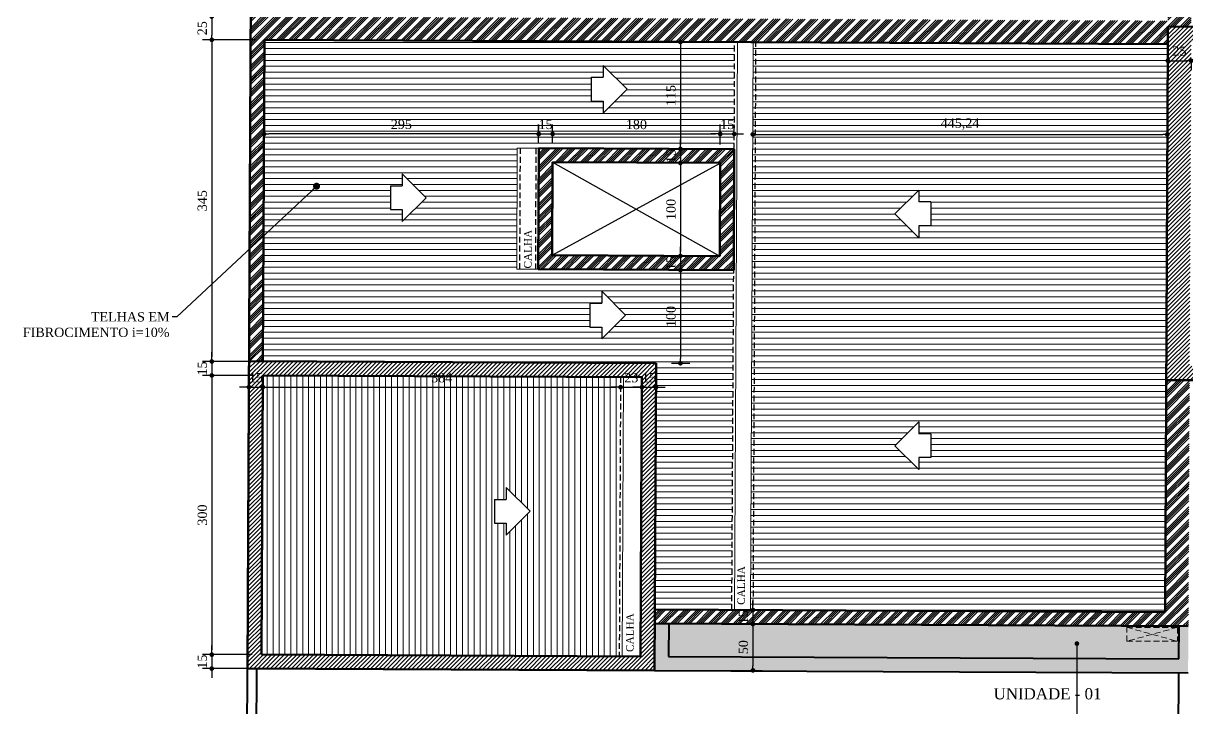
# Model space of a CAD drawing. Header units: millimetres. Extents: x 103208 to 171806, y -164 to 10038.
# Drawn here: x 120509 to 121758, y 5915 to 6650 of the extents above; entities that cross this region are included whole.
import ezdxf
from ezdxf import colors
from ezdxf.entities.mleader import LeaderData, LeaderLine
from ezdxf.math import Vec2, Vec3

# ---------------------------------------------------------------- set-up
doc = ezdxf.new("R2010")
doc.units = ezdxf.units.MM
doc.linetypes.add('HIDDEN', pattern=[9.525, 6.35, -3.175])
for name, color, linetype, lineweight in [('COTAS', 7, 'Continuous', 0), ('Hachura', 1, 'Continuous', 9), ('Parede Baixa', 5, 'Continuous', 50), ('Parede Corte', 4, 'Continuous', 40), ('Pilares Sub-solo', 7, 'Continuous', 70), ('Pisos Externos', 15, 'Continuous', 9), ('Portas - Janelas', 2, 'Continuous', 20), ('Projeção Janela', 15, 'HIDDEN', 9)]:
    doc.layers.add(name, color=color, linetype=linetype, lineweight=lineweight)
for name, color, linetype in [('Piso', 55, 'Continuous'), ('Piso Lay-out', 19, 'Continuous'), ('PN030', 3, 'Continuous'), ('Portas-Cotas', 2, 'Continuous'), ('Projeção Janela - Viga', 1, 'HIDDEN')]:
    doc.layers.add(name, color=color, linetype=linetype)
doc.styles.add('Valéria', font='romantic.ttf', dxfattribs={"height": 10})
doc.dimstyles.new('Cota - 50', dxfattribs={"dimtxt": 10, "dimasz": 5, "dimexe": 10, "dimexo": 20, "dimgap": 5, "dimtad": 1, "dimtxsty": 'Valéria', "dimblk": 'DOT', "dimcen": 0, "dimclrd": 12, "dimclre": 12, "dimclrt": 2, "dimazin": 2, "dimtfac": 1, "dimtix": 1, "dimtmove": 0, "dimatfit": 3, "dimldrblk": 'DOT', "dimfxl": 1, "dimarcsym": 0})

# ---------------------------------------------------------------- blocks, each defined once
blk = doc.blocks.new('_Dot')
at = {"color": 0, "linetype": 'ByBlock', "lineweight": -2}
blk.add_line((-0.5, 0), (-1, 0), dxfattribs=at)
at = {"color": 0, "linetype": 'ByBlock', "const_width": 0.5}
blk.add_lwpolyline([(-0.25, 0, 1), (0.25, 0, 1)], format="xyb", close=True, dxfattribs=at)
blk = doc.blocks.new('*D801')
at = {"color": 12, "lineweight": -2, "transparency": 16777216}
for p, q in [((120767.2, 6537.5), (120767.2, 6541.3)), ((121062.2, 6536.1), (121062.2, 6541.3)), ((121057.2, 6531.3), (120772.2, 6531.3))]:
    blk.add_line(p, q, dxfattribs=at)
at = {"layer": 'Defpoints', "color": 0, "transparency": 16777216}
for p in [(120767.2, 6531.3), (120767.2, 6517.5, 9825), (121062.2, 6516.1, 9825)]:
    blk.add_point(p, dxfattribs=at)
at = {"color": 12, "lineweight": -2, "transparency": 16777216, "xscale": 5, "yscale": 5, "zscale": 5, "rotation": 180}
blk.add_blockref('_Dot', (120767.2, 6531.3), dxfattribs=at)
at = {"color": 12, "lineweight": -2, "transparency": 16777216, "xscale": 5, "yscale": 5, "zscale": 5}
blk.add_blockref('_Dot', (121062.2, 6531.3), dxfattribs=at)
at = {"color": 2, "transparency": 16777216, "insert": (120914.7, 6541.6), "char_height": 10, "attachment_point": 5, "style": 'Valéria'}
blk.add_mtext('295', dxfattribs=at)
blk = doc.blocks.new('*D802')
at = {"color": 12, "lineweight": -2, "transparency": 16777216}
for p, q in [((121062.1, 6521.5), (121062.1, 6541.3)), ((121077.1, 6521.4), (121077.1, 6541.3)), ((121057.1, 6531.3), (121052.1, 6531.3)), ((121062.1, 6531.3), (121077.1, 6531.3)), ((121082.1, 6531.3), (121087.1, 6531.3))]:
    blk.add_line(p, q, dxfattribs=at)
at = {"layer": 'Defpoints', "color": 0, "transparency": 16777216}
for p in [(121077.1, 6531.3), (121062.1, 6501.5, 9825), (121077.1, 6501.4, 9825)]:
    blk.add_point(p, dxfattribs=at)
at = {"color": 12, "lineweight": -2, "transparency": 16777216, "xscale": 5, "yscale": 5, "zscale": 5}
blk.add_blockref('_Dot', (121062.1, 6531.3), dxfattribs=at)
at = {"color": 12, "lineweight": -2, "transparency": 16777216, "xscale": 5, "yscale": 5, "zscale": 5, "rotation": 180}
blk.add_blockref('_Dot', (121077.1, 6531.3), dxfattribs=at)
at = {"color": 2, "transparency": 16777216, "insert": (121069.6, 6541.5), "char_height": 10, "attachment_point": 5, "style": 'Valéria'}
blk.add_mtext('15', dxfattribs=at)
blk = doc.blocks.new('*D803')
at = {"color": 12, "lineweight": -2, "transparency": 16777216}
for p, q in [((121077.1, 6521.4), (121077.1, 6541.3)), ((121257.1, 6520), (121257.1, 6541.3)), ((121082.1, 6531.3), (121252.1, 6531.3))]:
    blk.add_line(p, q, dxfattribs=at)
at = {"layer": 'Defpoints', "color": 0, "transparency": 16777216}
for p in [(121257.1, 6531.3), (121077.1, 6501.4, 9825), (121257.1, 6500, 9825)]:
    blk.add_point(p, dxfattribs=at)
at = {"color": 12, "lineweight": -2, "transparency": 16777216, "xscale": 5, "yscale": 5, "zscale": 5, "rotation": 180}
blk.add_blockref('_Dot', (121077.1, 6531.3), dxfattribs=at)
at = {"color": 12, "lineweight": -2, "transparency": 16777216, "xscale": 5, "yscale": 5, "zscale": 5}
blk.add_blockref('_Dot', (121257.1, 6531.3), dxfattribs=at)
at = {"color": 2, "transparency": 16777216, "insert": (121167.1, 6541.4), "char_height": 10, "attachment_point": 5, "style": 'Valéria'}
blk.add_mtext('180', dxfattribs=at)
blk = doc.blocks.new('*D804')
at = {"color": 12, "lineweight": -2, "transparency": 16777216}
for p, q in [((121257.1, 6520), (121257.1, 6541.3)), ((121272.2, 6535.1), (121272.2, 6541.3)), ((121252.1, 6531.3), (121247.1, 6531.3)), ((121257.1, 6531.3), (121272.2, 6531.3)), ((121277.2, 6531.3), (121282.2, 6531.3))]:
    blk.add_line(p, q, dxfattribs=at)
at = {"layer": 'Defpoints', "color": 0, "transparency": 16777216}
for p in [(121272.2, 6531.3), (121272.2, 6515.1, 9825), (121257.1, 6500, 9825)]:
    blk.add_point(p, dxfattribs=at)
at = {"color": 12, "lineweight": -2, "transparency": 16777216, "xscale": 5, "yscale": 5, "zscale": 5}
blk.add_blockref('_Dot', (121257.1, 6531.3), dxfattribs=at)
at = {"color": 12, "lineweight": -2, "transparency": 16777216, "xscale": 5, "yscale": 5, "zscale": 5, "rotation": 180}
blk.add_blockref('_Dot', (121272.2, 6531.3), dxfattribs=at)
at = {"color": 2, "transparency": 16777216, "insert": (121264.6, 6541.5), "char_height": 10, "attachment_point": 5, "style": 'Valéria'}
blk.add_mtext('15', dxfattribs=at)
blk = doc.blocks.new('*D805')
at = {"color": 12, "lineweight": -2, "transparency": 16777216}
for p, q in [((121214.3, 6520.2), (121214.3, 6525.2)), ((121235.8, 6515.2), (121204.3, 6515.2)), ((121214.3, 6515.2), (121214.3, 6500.2)), ((121235.7, 6500.2), (121204.3, 6500.2)), ((121214.3, 6495.2), (121214.3, 6490.2))]:
    blk.add_line(p, q, dxfattribs=at)
at = {"layer": 'Defpoints', "color": 0, "transparency": 16777216}
for p in [(121255.8, 6515.2, 9825), (121214.3, 6500.2), (121255.7, 6500.2, 9825)]:
    blk.add_point(p, dxfattribs=at)
at = {"color": 12, "lineweight": -2, "transparency": 16777216, "xscale": 5, "yscale": 5, "zscale": 5}
for p, rotation in [((121214.3, 6515.2), 270), ((121214.3, 6500.2), 90)]:
    blk.add_blockref('_Dot', p, dxfattribs=dict(at, rotation=rotation))
at = {"color": 2, "transparency": 16777216, "insert": (121204.1, 6507.7), "char_height": 10, "attachment_point": 5, "rotation": 90, "style": 'Valéria'}
blk.add_mtext('15', dxfattribs=at)
blk = doc.blocks.new('*D806')
at = {"color": 12, "lineweight": -2, "transparency": 16777216}
for p, q in [((121235.7, 6500.2), (121204.3, 6500.2)), ((121214.3, 6495.2), (121214.3, 6405.2)), ((121236.6, 6400.2), (121204.3, 6400.2))]:
    blk.add_line(p, q, dxfattribs=at)
at = {"layer": 'Defpoints', "color": 0, "transparency": 16777216}
for p in [(121255.7, 6500.2, 9825), (121214.3, 6400.2), (121256.6, 6400.2, 9825)]:
    blk.add_point(p, dxfattribs=at)
at = {"color": 12, "lineweight": -2, "transparency": 16777216, "xscale": 5, "yscale": 5, "zscale": 5}
for p, rotation in [((121214.3, 6500.2), 90), ((121214.3, 6400.2), 270)]:
    blk.add_blockref('_Dot', p, dxfattribs=dict(at, rotation=rotation))
at = {"color": 2, "transparency": 16777216, "insert": (121204.2, 6450.2), "char_height": 10, "attachment_point": 5, "rotation": 90, "style": 'Valéria'}
blk.add_mtext('100', dxfattribs=at)
blk = doc.blocks.new('*D807')
at = {"color": 12, "lineweight": -2, "transparency": 16777216}
for p, q in [((121214.3, 6405.2), (121214.3, 6410.2)), ((121236.6, 6400.2), (121204.3, 6400.2)), ((121214.3, 6400.2), (121214.3, 6385.1)), ((121251.5, 6385.1), (121204.3, 6385.1)), ((121214.3, 6380.1), (121214.3, 6375.1))]:
    blk.add_line(p, q, dxfattribs=at)
at = {"layer": 'Defpoints', "color": 0, "transparency": 16777216}
for p in [(121256.6, 6400.2, 9825), (121214.3, 6385.1), (121271.5, 6385.1, 9825)]:
    blk.add_point(p, dxfattribs=at)
at = {"color": 12, "lineweight": -2, "transparency": 16777216, "xscale": 5, "yscale": 5, "zscale": 5}
for p, rotation in [((121214.3, 6400.2), 270), ((121214.3, 6385.1), 90)]:
    blk.add_blockref('_Dot', p, dxfattribs=dict(at, rotation=rotation))
at = {"color": 2, "transparency": 16777216, "insert": (121204.1, 6392.6), "char_height": 10, "attachment_point": 5, "rotation": 90, "style": 'Valéria'}
blk.add_mtext('15', dxfattribs=at)
blk = doc.blocks.new('*D808')
at = {"color": 12, "lineweight": -2, "transparency": 16777216}
for p, q in [((121252.5, 6630.1), (121204.3, 6630.1)), ((121214.3, 6625.1), (121214.3, 6520.1)), ((121251.9, 6515.1), (121204.3, 6515.1))]:
    blk.add_line(p, q, dxfattribs=at)
at = {"layer": 'Defpoints', "color": 0, "transparency": 16777216}
for p in [(121272.5, 6630.1, 9825), (121214.3, 6515.1), (121271.9, 6515.1, 9825)]:
    blk.add_point(p, dxfattribs=at)
at = {"color": 12, "lineweight": -2, "transparency": 16777216, "xscale": 5, "yscale": 5, "zscale": 5}
for p, rotation in [((121214.3, 6630.1), 90), ((121214.3, 6515.1), 270)]:
    blk.add_blockref('_Dot', p, dxfattribs=dict(at, rotation=rotation))
at = {"color": 2, "transparency": 16777216, "insert": (121204.1, 6572.6), "char_height": 10, "attachment_point": 5, "rotation": 90, "style": 'Valéria'}
blk.add_mtext('115', dxfattribs=at)
blk = doc.blocks.new('*D809')
at = {"color": 12, "lineweight": -2, "transparency": 16777216}
for p, q in [((121205.1, 6385.5), (121224.3, 6385.5)), ((121214.3, 6380.5), (121214.3, 6290)), ((121204.6, 6285), (121224.3, 6285))]:
    blk.add_line(p, q, dxfattribs=at)
at = {"layer": 'Defpoints', "color": 0, "transparency": 16777216}
for p in [(121185.1, 6385.5, 9825), (121184.6, 6285, 9825), (121214.3, 6285)]:
    blk.add_point(p, dxfattribs=at)
at = {"color": 12, "lineweight": -2, "transparency": 16777216, "xscale": 5, "yscale": 5, "zscale": 5}
for p, rotation in [((121214.3, 6385.5), 90), ((121214.3, 6285), 270)]:
    blk.add_blockref('_Dot', p, dxfattribs=dict(at, rotation=rotation))
at = {"color": 2, "transparency": 16777216, "insert": (121204.2, 6335.2), "char_height": 10, "attachment_point": 5, "rotation": 90, "style": 'Valéria'}
blk.add_mtext('100', dxfattribs=at)
blk = doc.blocks.new('*D810')
at = {"color": 12, "lineweight": -2, "transparency": 16777216}
for p, q in [((121292, 6550.5), (121292, 6540.8)), ((121737.2, 6548.4), (121737.2, 6540.8)), ((121297, 6530.8), (121732.2, 6530.8))]:
    blk.add_line(p, q, dxfattribs=at)
at = {"layer": 'Defpoints', "color": 0, "transparency": 16777216}
for p in [(121292, 6530.5, 9825), (121737.2, 6530.8), (121737.2, 6528.4, 9825)]:
    blk.add_point(p, dxfattribs=at)
at = {"color": 12, "lineweight": -2, "transparency": 16777216, "xscale": 5, "yscale": 5, "zscale": 5, "rotation": 180}
blk.add_blockref('_Dot', (121292, 6530.8), dxfattribs=at)
at = {"color": 12, "lineweight": -2, "transparency": 16777216, "xscale": 5, "yscale": 5, "zscale": 5}
blk.add_blockref('_Dot', (121737.2, 6530.8), dxfattribs=at)
at = {"color": 2, "transparency": 16777216, "insert": (121514.6, 6541.9), "char_height": 10, "attachment_point": 5, "style": 'Valéria'}
blk.add_mtext('445,24', dxfattribs=at)
blk = doc.blocks.new('*D811')
at = {"color": 12, "lineweight": -2, "transparency": 16777216}
for p, q in [((120746, 6259.3), (120741, 6259.3)), ((120751, 6259.3), (120766, 6259.3)), ((120771, 6259.3), (120776, 6259.3)), ((120751, 6245.3), (120751, 6249.3)), ((120766, 6245.3), (120766, 6249.3))]:
    blk.add_line(p, q, dxfattribs=at)
at = {"layer": 'Defpoints', "color": 0, "transparency": 16777216}
for p in [(120751, 6265.3, 9825), (120766, 6265.3, 9825), (120766, 6259.3)]:
    blk.add_point(p, dxfattribs=at)
at = {"color": 12, "lineweight": -2, "transparency": 16777216, "xscale": 5, "yscale": 5, "zscale": 5}
blk.add_blockref('_Dot', (120751, 6259.3), dxfattribs=at)
at = {"color": 12, "lineweight": -2, "transparency": 16777216, "xscale": 5, "yscale": 5, "zscale": 5, "rotation": 180}
blk.add_blockref('_Dot', (120766, 6259.3), dxfattribs=at)
at = {"color": 2, "transparency": 16777216, "insert": (120758.5, 6269.5), "char_height": 10, "attachment_point": 5, "style": 'Valéria'}
blk.add_mtext('15', dxfattribs=at)
blk = doc.blocks.new('*D812')
at = {"color": 12, "lineweight": -2, "transparency": 16777216}
for p, q in [((120771, 6259.3), (121145.1, 6259.3)), ((120766, 6245.3), (120766, 6249.3)), ((121150.1, 6250.1), (121150.1, 6249.3))]:
    blk.add_line(p, q, dxfattribs=at)
at = {"layer": 'Defpoints', "color": 0, "transparency": 16777216}
for p in [(120766, 6265.3, 9825), (121150.1, 6270.1, 9825), (121150.1, 6259.3)]:
    blk.add_point(p, dxfattribs=at)
at = {"color": 12, "lineweight": -2, "transparency": 16777216, "xscale": 5, "yscale": 5, "zscale": 5, "rotation": 180}
blk.add_blockref('_Dot', (120766, 6259.3), dxfattribs=at)
at = {"color": 12, "lineweight": -2, "transparency": 16777216, "xscale": 5, "yscale": 5, "zscale": 5}
blk.add_blockref('_Dot', (121150.1, 6259.3), dxfattribs=at)
at = {"color": 2, "transparency": 16777216, "insert": (120958, 6269.4), "char_height": 10, "attachment_point": 5, "style": 'Valéria'}
blk.add_mtext('384', dxfattribs=at)
blk = doc.blocks.new('*D813')
at = {"color": 12, "lineweight": -2, "transparency": 16777216}
for p, q in [((121145.1, 6259.3), (121140.1, 6259.3)), ((121150.1, 6259.3), (121173.1, 6259.3)), ((121178.1, 6259.3), (121183.1, 6259.3)), ((121150.1, 6250.1), (121150.1, 6249.3)), ((121173.1, 6250), (121173.1, 6249.3))]:
    blk.add_line(p, q, dxfattribs=at)
at = {"layer": 'Defpoints', "color": 0, "transparency": 16777216}
for p in [(121150.1, 6270.1, 9825), (121173.1, 6270, 9825), (121173.1, 6259.3)]:
    blk.add_point(p, dxfattribs=at)
at = {"color": 12, "lineweight": -2, "transparency": 16777216, "xscale": 5, "yscale": 5, "zscale": 5}
blk.add_blockref('_Dot', (121150.1, 6259.3), dxfattribs=at)
at = {"color": 12, "lineweight": -2, "transparency": 16777216, "xscale": 5, "yscale": 5, "zscale": 5, "rotation": 180}
blk.add_blockref('_Dot', (121173.1, 6259.3), dxfattribs=at)
at = {"color": 2, "transparency": 16777216, "insert": (121161.6, 6269.4), "char_height": 10, "attachment_point": 5, "style": 'Valéria'}
blk.add_mtext('23', dxfattribs=at)
blk = doc.blocks.new('*D814')
at = {"color": 12, "lineweight": -2, "transparency": 16777216}
for p, q in [((121168.1, 6259.3), (121163.1, 6259.3)), ((121173.1, 6259.3), (121188.1, 6259.3)), ((121188.1, 6265), (121188.1, 6249.3)), ((121193.1, 6259.3), (121198.1, 6259.3)), ((121173.1, 6250), (121173.1, 6249.3))]:
    blk.add_line(p, q, dxfattribs=at)
at = {"layer": 'Defpoints', "color": 0, "transparency": 16777216}
for p in [(121188.1, 6285, 9825), (121173.1, 6270, 9825), (121188.1, 6259.3)]:
    blk.add_point(p, dxfattribs=at)
at = {"color": 12, "lineweight": -2, "transparency": 16777216, "xscale": 5, "yscale": 5, "zscale": 5}
blk.add_blockref('_Dot', (121173.1, 6259.3), dxfattribs=at)
at = {"color": 12, "lineweight": -2, "transparency": 16777216, "xscale": 5, "yscale": 5, "zscale": 5, "rotation": 180}
blk.add_blockref('_Dot', (121188.1, 6259.3), dxfattribs=at)
at = {"color": 2, "transparency": 16777216, "insert": (121180.6, 6269.5), "char_height": 10, "attachment_point": 5, "style": 'Valéria'}
blk.add_mtext('15', dxfattribs=at)
blk = doc.blocks.new('*D816')
at = {"color": 12, "lineweight": -2, "transparency": 16777216}
for p, q in [((120757.8, 6657.4), (120701.1, 6657.4)), ((120711.1, 6652.4), (120711.1, 6637.4)), ((120757.7, 6632.4), (120701.1, 6632.4))]:
    blk.add_line(p, q, dxfattribs=at)
at = {"layer": 'Defpoints', "color": 0, "transparency": 16777216}
for p in [(120777.8, 6657.4, 9825), (120711.1, 6632.4), (120777.7, 6632.4, 9825)]:
    blk.add_point(p, dxfattribs=at)
at = {"color": 12, "lineweight": -2, "transparency": 16777216, "xscale": 5, "yscale": 5, "zscale": 5}
for p, rotation in [((120711.1, 6657.4), 90), ((120711.1, 6632.4), 270)]:
    blk.add_blockref('_Dot', p, dxfattribs=dict(at, rotation=rotation))
at = {"color": 2, "transparency": 16777216, "insert": (120700.9, 6644.9), "char_height": 10, "attachment_point": 5, "rotation": 90, "style": 'Valéria'}
blk.add_mtext('25', dxfattribs=at)
blk = doc.blocks.new('*D817')
at = {"color": 12, "lineweight": -2, "transparency": 16777216}
for p, q in [((120757.7, 6632.4), (120701.1, 6632.4)), ((120711.1, 6627.4), (120711.1, 6291.9)), ((120756, 6286.9), (120701.1, 6286.9))]:
    blk.add_line(p, q, dxfattribs=at)
at = {"layer": 'Defpoints', "color": 0, "transparency": 16777216}
for p in [(120777.7, 6632.4, 9825), (120711.1, 6286.9), (120776, 6286.9, 9825)]:
    blk.add_point(p, dxfattribs=at)
at = {"color": 12, "lineweight": -2, "transparency": 16777216, "xscale": 5, "yscale": 5, "zscale": 5}
for p, rotation in [((120711.1, 6632.4), 90), ((120711.1, 6286.9), 270)]:
    blk.add_blockref('_Dot', p, dxfattribs=dict(at, rotation=rotation))
at = {"color": 2, "transparency": 16777216, "insert": (120700.9, 6459.6), "char_height": 10, "attachment_point": 5, "rotation": 90, "style": 'Valéria'}
blk.add_mtext('345', dxfattribs=at)
blk = doc.blocks.new('*D818')
at = {"color": 12, "lineweight": -2, "transparency": 16777216}
for p, q in [((120711.1, 6291.9), (120711.1, 6296.9)), ((120756, 6286.9), (120701.1, 6286.9)), ((120711.1, 6286.9), (120711.1, 6271.9)), ((120755.9, 6271.9), (120701.1, 6271.9)), ((120711.1, 6266.9), (120711.1, 6261.9))]:
    blk.add_line(p, q, dxfattribs=at)
at = {"layer": 'Defpoints', "color": 0, "transparency": 16777216}
for p in [(120776, 6286.9, 9825), (120711.1, 6271.9), (120775.9, 6271.9, 9825)]:
    blk.add_point(p, dxfattribs=at)
at = {"color": 12, "lineweight": -2, "transparency": 16777216, "xscale": 5, "yscale": 5, "zscale": 5}
for p, rotation in [((120711.1, 6286.9), 270), ((120711.1, 6271.9), 90)]:
    blk.add_blockref('_Dot', p, dxfattribs=dict(at, rotation=rotation))
at = {"color": 2, "transparency": 16777216, "insert": (120700.9, 6279.4), "char_height": 10, "attachment_point": 5, "rotation": 90, "style": 'Valéria'}
blk.add_mtext('15', dxfattribs=at)
blk = doc.blocks.new('*D819')
at = {"color": 12, "lineweight": -2, "transparency": 16777216}
for p, q in [((120755.9, 6271.9), (120701.1, 6271.9)), ((120711.1, 6266.9), (120711.1, 5976.9)), ((120754.5, 5971.9), (120701.1, 5971.9))]:
    blk.add_line(p, q, dxfattribs=at)
at = {"layer": 'Defpoints', "color": 0, "transparency": 16777216}
for p in [(120775.9, 6271.9, 9825), (120711.1, 5971.9), (120774.5, 5971.9, 9825)]:
    blk.add_point(p, dxfattribs=at)
at = {"color": 12, "lineweight": -2, "transparency": 16777216, "xscale": 5, "yscale": 5, "zscale": 5}
for p, rotation in [((120711.1, 6271.9), 90), ((120711.1, 5971.9), 270)]:
    blk.add_blockref('_Dot', p, dxfattribs=dict(at, rotation=rotation))
at = {"color": 2, "transparency": 16777216, "insert": (120701, 6121.9), "char_height": 10, "attachment_point": 5, "rotation": 90, "style": 'Valéria'}
blk.add_mtext('300', dxfattribs=at)
blk = doc.blocks.new('*D820')
at = {"color": 12, "lineweight": -2, "transparency": 16777216}
for p, q in [((120754.5, 5971.9), (120701.1, 5971.9)), ((120711.1, 5976.9), (120711.1, 5981.9)), ((120711.1, 5971.9), (120711.1, 5956.9)), ((120749.4, 5956.9), (120701.1, 5956.9)), ((120711.1, 5951.9), (120711.1, 5946.9))]:
    blk.add_line(p, q, dxfattribs=at)
at = {"layer": 'Defpoints', "color": 0, "transparency": 16777216}
for p in [(120774.5, 5971.9, 9825), (120711.1, 5956.9), (120769.4, 5956.9, 9825)]:
    blk.add_point(p, dxfattribs=at)
at = {"color": 12, "lineweight": -2, "transparency": 16777216, "xscale": 5, "yscale": 5, "zscale": 5}
for p, rotation in [((120711.1, 5971.9), 270), ((120711.1, 5956.9), 90)]:
    blk.add_blockref('_Dot', p, dxfattribs=dict(at, rotation=rotation))
at = {"color": 2, "transparency": 16777216, "insert": (120700.9, 5964.4), "char_height": 10, "attachment_point": 5, "rotation": 90, "style": 'Valéria'}
blk.add_mtext('15', dxfattribs=at)
blk = doc.blocks.new('*D825')
at = {"color": 12, "lineweight": -2, "transparency": 16777216}
for p, q in [((121742.7, 6610), (121757.7, 6610)), ((121737.7, 6607.9), (121737.7, 6600)), ((121762.7, 6607.8), (121762.7, 6600))]:
    blk.add_line(p, q, dxfattribs=at)
at = {"layer": 'Defpoints', "color": 0, "transparency": 16777216}
for p in [(121737.7, 6627.9, 9825), (121762.7, 6627.8, 9825), (121762.7, 6610)]:
    blk.add_point(p, dxfattribs=at)
at = {"color": 12, "lineweight": -2, "transparency": 16777216, "xscale": 5, "yscale": 5, "zscale": 5, "rotation": 180}
blk.add_blockref('_Dot', (121737.7, 6610), dxfattribs=at)
at = {"color": 12, "lineweight": -2, "transparency": 16777216, "xscale": 5, "yscale": 5, "zscale": 5}
blk.add_blockref('_Dot', (121762.7, 6610), dxfattribs=at)
at = {"color": 2, "transparency": 16777216, "insert": (121750.2, 6620.2), "char_height": 10, "attachment_point": 5, "style": 'Valéria'}
blk.add_mtext('25', dxfattribs=at)
blk = doc.blocks.new('*D836')
at = {"color": 12, "lineweight": -2, "transparency": 16777216}
for p, q in [((121292.2, 6024.8), (121292.2, 6029.8)), ((121292.2, 6019.8), (121292.2, 6004.8)), ((121309.6, 6019.8), (121302.2, 6019.8)), ((121292.2, 5999.8), (121292.2, 5994.8)), ((121309.5, 6004.8), (121302.2, 6004.8))]:
    blk.add_line(p, q, dxfattribs=at)
at = {"layer": 'Defpoints', "color": 0, "transparency": 16777216}
for p in [(121289.6, 6019.8, 9825), (121289.5, 6004.8, 9825), (121292.2, 6004.8)]:
    blk.add_point(p, dxfattribs=at)
at = {"color": 12, "lineweight": -2, "transparency": 16777216, "xscale": 5, "yscale": 5, "zscale": 5}
for p, rotation in [((121292.2, 6019.8), 270), ((121292.2, 6004.8), 90)]:
    blk.add_blockref('_Dot', p, dxfattribs=dict(at, rotation=rotation))
at = {"color": 2, "transparency": 16777216, "insert": (121282, 6012.3), "char_height": 10, "attachment_point": 5, "rotation": 90, "style": 'Valéria'}
blk.add_mtext('15', dxfattribs=at)
blk = doc.blocks.new('*D837')
at = {"color": 12, "lineweight": -2, "transparency": 16777216}
for p, q in [((121292.2, 5999.8), (121292.2, 5960)), ((121309.5, 6004.8), (121302.2, 6004.8)), ((121206.6, 5955), (121302.2, 5955))]:
    blk.add_line(p, q, dxfattribs=at)
at = {"layer": 'Defpoints', "color": 0, "transparency": 16777216}
for p in [(121289.5, 6004.8, 9825), (121186.6, 5955, 9825), (121292.2, 5955)]:
    blk.add_point(p, dxfattribs=at)
at = {"color": 12, "lineweight": -2, "transparency": 16777216, "xscale": 5, "yscale": 5, "zscale": 5}
for p, rotation in [((121292.2, 6004.8), 90), ((121292.2, 5955), 270)]:
    blk.add_blockref('_Dot', p, dxfattribs=dict(at, rotation=rotation))
at = {"color": 2, "transparency": 16777216, "insert": (121282, 5979.9), "char_height": 10, "attachment_point": 5, "rotation": 90, "style": 'Valéria'}
blk.add_mtext('50', dxfattribs=at)

msp = doc.modelspace()

# ---------------------------------------------------------------- hatches: boundary and pattern name
at = {"layer": 'Hachura', "transparency": 33554559}
h = msp.add_hatch(dxfattribs=at)
h.set_pattern_fill('ANSI31', color=256, scale=2, angle=585)
h.paths.add_polyline_path([(121150.0615, 6270.14672), (120765.99425, 6271.97738), (120764.56432, 5971.98079), (121148.63157, 5970.15013)])
h.paths.add_polyline_path([(121014.54247, 6138.68204), (121027.34247, 6138.68204), (121027.34247, 6151.48204), (121052.94247, 6125.88204), (121027.34247, 6100.28204), (121027.34247, 6113.08204), (121014.54247, 6113.08204)], flags=16)
at = {"layer": 'Piso', "true_color": 0x4b81b4}
h = msp.add_hatch(dxfattribs=at)
h.set_pattern_fill('ANSI34', color=145, scale=0.5, angle=360)
h.paths.add_polyline_path([(122307.77252, 6946.06429), (122837.10176, 6944.97926), (122836.60886, 6704.51998), (122600.11219, 6534.35326), (122252.56962, 6534.35326), (122251.37845, 6284.44883), (122147.1702, 6283.58343), (122147.0987, 6268.58283), (122266.30751, 6269.52936), (122267.49829, 6519.35326), (122604.94784, 6519.35326), (122851.59311, 6696.82222), (122852.15298, 6969.94846), (122736.74291, 6970.18503), (122736.6457, 7300.89237), (122721.64569, 7300.92913), (122721.7429, 6970.21577), (121764.34307, 6972.17828), (121764.46523, 6997.80847), (121739.46552, 6997.92763), (121737.82086, 6652.88355), (121737.79061, 6646.53605), (121762.79154, 6646.67127), (121764.22391, 6947.17847), (122127.77223, 6946.43326), (122127.07564, 6800.29105), (122307.08233, 6801.26462)])
h.paths.add_polyline_path([(122292.15327, 6816.1841), (122142.24726, 6815.37332), (122142.87181, 6946.40231), (122292.77249, 6946.09504)], flags=16)
h = msp.add_hatch(dxfattribs=at)
h.set_pattern_fill('ANSI34', color=145, scale=0.5, angle=360)
h.paths.add_polyline_path([(120767.83188, 6657.507), (120770.57348, 7232.68666), (121318.49564, 7230.07498), (121318.56729, 7245.10572), (120755.64529, 7247.78889), (120751.06592, 6287.04871), (120766.06575, 6286.97721), (120767.71272, 6632.50729), (121737.7017, 6627.88383), (121737.82086, 6652.88355)])
h.paths.add_polyline_path([(121272.15885, 6515.10273), (121062.16115, 6516.087), (121061.54159, 6386.10397), (121271.5392, 6385.10301)], flags=17)
h.paths.add_polyline_path([(121256.61087, 6400.17434), (121076.61292, 6401.0323), (121077.08949, 6501.01686), (121257.08752, 6500.1732)], flags=16)
h.paths.add_polyline_path([(121443.99199, 6899.28687), (121233.99438, 6900.28782), (121233.37474, 6770.2893), (121443.37236, 6769.28834)], flags=17)
h.paths.add_polyline_path([(121428.44402, 6784.35967), (121248.44607, 6785.21763), (121248.92271, 6885.21649), (121428.92067, 6884.35853)], flags=16)
h.paths.add_polyline_path([(121760.98086, 6266.79628), (121735.97993, 6266.66106), (121734.79328, 6017.70457), (121186.87112, 6020.31624), (121186.79962, 6005.31641), (121759.7215, 6002.58558)])
at = {"layer": 'Piso', "true_color": 0xcd2027}
h = msp.add_hatch(dxfattribs=at)
h.set_pattern_fill('ANSI31', color=242, angle=360, style=0)
h.paths.add_polyline_path([(122092.83216, 6589.81406), (122092.83216, 6648.37496), (121738.2169, 6646.38766), (121736.33793, 6267.42056), (121846.54296, 6267.25904), (122091.33683, 6268.59824), (122091.33683, 6283.59846), (122091.37251, 6283.58343)])
h.paths.add_polyline_path([(122076.16448, 6283.50118), (121761.05236, 6281.79688), (121762.72004, 6631.67067), (122077.83216, 6633.37496)], flags=16)
h = msp.add_hatch(dxfattribs=at)
h.set_pattern_fill('ANSI31', color=242, angle=360, style=0)
h.paths.add_polyline_path([(121188.13257, 6284.96543), (120751.06592, 6287.04871), (120749.49299, 5957.05246), (121186.55964, 5954.96918)])
h.paths.add_polyline_path([(121171.63131, 5970.0405), (120764.56432, 5971.98079), (120765.99425, 6271.97738), (121173.06124, 6270.03709)], flags=16)
at = {"layer": 'Piso', "true_color": 0x93278f}
h = msp.add_hatch(dxfattribs=at)
h.set_pattern_fill('ANSI38', color=217, scale=0.5, angle=360)
h.paths.add_polyline_path([(121759.7215, 6002.58558), (121749.72161, 6002.63325), (121749.55313, 5967.28584), (121201.63097, 5969.89751), (121201.79945, 6005.24492), (121186.79962, 6005.31641), (121186.55964, 5954.96918), (121759.48152, 5952.23834)])
at = {"layer": 'Piso', "transparency": 33554559}
h = msp.add_hatch(dxfattribs=at)
h.set_pattern_fill('AR-CONC', color=256, scale=0.1, angle=585)
h.paths.add_polyline_path([(121749.72161, 6002.63325), (121201.79945, 6005.24492), (121201.63097, 5969.89751), (121749.55313, 5967.28584)])
at = {"layer": 'Pisos Externos', "transparency": 33554559}
h = msp.add_hatch(dxfattribs=at)
h.set_pattern_fill('ANSI31', color=256, scale=2, angle=675)
h.paths.add_polyline_path([(120767.71272, 6632.50729), (120766.06575, 6286.97721), (121188.13257, 6284.96543), (121186.87112, 6020.31624), (121269.554, 6019.92214), (121271.5392, 6385.10301), (121061.54159, 6386.10397), (121038.54185, 6386.21359), (121039.16142, 6516.19663), (121062.16115, 6516.087), (121272.15885, 6515.10273), (121272.46575, 6630.10138)])
h.paths.add_polyline_path([(121118.64941, 6592.16464), (121131.44941, 6592.16464), (121131.44941, 6604.96464), (121157.04941, 6579.36464), (121131.44941, 6553.76464), (121131.44941, 6566.56464), (121118.64941, 6566.56464)], flags=16)
h.paths.add_polyline_path([(120941.29128, 6462.80533), (120915.69128, 6437.20533), (120915.69128, 6450.00533), (120902.89128, 6450.00533), (120902.89128, 6475.60533), (120915.69128, 6475.60533), (120915.69128, 6488.40533)], flags=16)
h.paths.add_polyline_path([(121129.85112, 6362.26596), (121155.45112, 6336.66596), (121129.85112, 6311.06596), (121129.85112, 6323.86596), (121117.05112, 6323.86596), (121117.05112, 6349.46596), (121129.85112, 6349.46596)], flags=16)
h.paths.add_polyline_path([(121292.46552, 6630.00605), (121289.5571, 6019.82679), (121734.79328, 6017.70457), (121737.7017, 6627.88383)])
h.paths.add_polyline_path([(121470.29369, 6471.06486), (121470.29369, 6458.26486), (121483.09369, 6458.26486), (121483.09369, 6432.66486), (121470.29369, 6432.66486), (121470.29369, 6419.86486), (121444.69369, 6445.46486)], flags=16)
h.paths.add_polyline_path([(121470.29369, 6221.96914), (121470.29369, 6209.16914), (121483.09369, 6209.16914), (121483.09369, 6183.56914), (121470.29369, 6183.56914), (121470.29369, 6170.76914), (121444.69369, 6196.36914)], flags=16)

# ---------------------------------------------------------------- linework, layer by layer
at = {"layer": 'Parede Baixa'}
for p, q in [((120755.64529, 7247.78889, 9825), (120749.49299, 5957.05246, 9825)), ((121737.79201, 6646.82956, 9825), (121737.7017, 6627.88383, 9825)), ((121737.79061, 6646.53605, 9825), (122093.11168, 6648.45782, 9825)), ((120767.71272, 6632.50729, 9825), (120766.06575, 6286.97721, 9825)), ((121737.7017, 6627.88383, 9825), (120767.71272, 6632.50729, 9825)), ((121734.79313, 6017.67366, 9825), (121737.7017, 6627.88383, 9825)), ((121062.16115, 6516.087, 9825), (121061.54159, 6386.10397, 9825)), ((121272.15885, 6515.10273, 9825), (121062.16115, 6516.087, 9825)), ((121272.15885, 6515.10273, 9825), (121271.5392, 6385.10301, 9825)), ((121077.08949, 6501.01686, 9825), (121076.61292, 6401.0323, 9825)), ((121257.08752, 6500.1732, 9825), (121077.08949, 6501.01686, 9825)), ((121257.08752, 6500.1732, 9825), (121256.61087, 6400.17434, 9825)), ((121256.61087, 6400.17434, 9825), (121076.61292, 6401.0323, 9825)), ((121271.5392, 6385.10301, 9825), (121061.54159, 6386.10397, 9825)), ((121188.13257, 6284.96543, 9825), (120751.06592, 6287.04871, 9825)), ((121188.13257, 6284.96543, 9825), (121186.55964, 5954.96918, 9825)), ((120765.99425, 6271.97738, 9825), (120764.56432, 5971.98079, 9825)), ((121173.06124, 6270.03709, 9825), (120765.99425, 6271.97738, 9825)), ((121173.06275, 6270.35399, 9825), (121171.63131, 5970.0405, 9825)), ((121735.97993, 6266.66106, 9825), (122091.30101, 6268.58283, 9825)), ((121734.79328, 6017.70457, 9825), (121186.87112, 6020.31624, 9825)), ((121759.7215, 6002.58558, 9825), (121186.79962, 6005.31641, 9825)), ((121171.63131, 5970.0405, 9825), (120764.56432, 5971.98079, 9825)), ((121186.55964, 5954.96918, 9825), (120749.49299, 5957.05246, 9825))]:
    msp.add_line(p, q, dxfattribs=at)
at = {"layer": 'Parede Corte'}
for p, q in [((121201.79945, 6005.24492, 9825), (121201.63097, 5969.89751, 9825)), ((121749.55313, 5967.28584, 9825), (121749.72147, 6002.60234, 9825)), ((121201.63097, 5969.89751, 9825), (121749.55313, 5967.28584, 9825)), ((121186.55964, 5954.96918, 9825), (121759.48152, 5952.23834, 9825)), ((121748.36597, 5718.22175, 9825), (121749.48163, 5952.28601, 9825))]:
    msp.add_line(p, q, dxfattribs=at)
at = {"layer": 'Parede Corte', "elevation": 9825}
for points in [[(120774.95768, 5005.48386), (120744.85409, 4983.82276), (120749.49299, 5957.05246)], [(120754.94755, 5003.40525), (120759.49288, 5957.00479)]]:
    msp.add_lwpolyline(points, dxfattribs=at)
at = {"layer": 'Piso'}
for p, q in [((121076.61292, 6401.0323, 9825), (121257.08689, 6500.04211, 9825)), ((121077.08949, 6501.01686, 9825), (121256.61087, 6400.17434, 9825))]:
    msp.add_line(p, q, dxfattribs=at)
at = {"layer": 'PN030'}
for p, q in [((121157.04941, 6579.36464), (121131.44941, 6604.96464)), ((121131.44941, 6604.96464), (121131.44941, 6592.16464)), ((121118.64941, 6592.16464), (121131.44941, 6592.16464)), ((121118.64941, 6592.16464), (121118.64941, 6566.56464)), ((121157.04941, 6579.36464), (121131.44941, 6553.76464)), ((121118.64941, 6566.56464), (121131.44941, 6566.56464)), ((121131.44941, 6566.56464), (121131.44941, 6553.76464)), ((120941.29128, 6462.80533), (120915.69128, 6488.40533)), ((120915.69128, 6488.40533), (120915.69128, 6475.60533)), ((120902.89128, 6475.60533), (120915.69128, 6475.60533)), ((120902.89128, 6475.60533), (120902.89128, 6450.00533)), ((120941.29128, 6462.80533), (120915.69128, 6437.20533)), ((121444.69369, 6445.46486), (121470.29369, 6471.06486)), ((121470.29369, 6471.06486), (121470.29369, 6458.26486)), ((120902.89128, 6450.00533), (120915.69128, 6450.00533)), ((120915.69128, 6450.00533), (120915.69128, 6437.20533)), ((121483.09369, 6458.26486), (121470.29369, 6458.26486)), ((121483.09369, 6458.26486), (121483.09369, 6432.66486)), ((121444.69369, 6445.46486), (121470.29369, 6419.86486)), ((121470.29369, 6432.66486), (121470.29369, 6419.86486)), ((121483.09369, 6432.66486), (121470.29369, 6432.66486)), ((121155.45112, 6336.66596), (121129.85112, 6362.26596)), ((121129.85112, 6362.26596), (121129.85112, 6349.46596)), ((121117.05112, 6349.46596), (121129.85112, 6349.46596)), ((121117.05112, 6349.46596), (121117.05112, 6323.86596)), ((121155.45112, 6336.66596), (121129.85112, 6311.06596)), ((121117.05112, 6323.86596), (121129.85112, 6323.86596)), ((121129.85112, 6323.86596), (121129.85112, 6311.06596)), ((121444.69369, 6196.36914), (121470.29369, 6221.96914)), ((121470.29369, 6221.96914), (121470.29369, 6209.16914)), ((121483.09369, 6209.16914), (121470.29369, 6209.16914)), ((121483.09369, 6209.16914), (121483.09369, 6183.56914)), ((121444.69369, 6196.36914), (121470.29369, 6170.76914)), ((121470.29369, 6183.56914), (121470.29369, 6170.76914)), ((121483.09369, 6183.56914), (121470.29369, 6183.56914)), ((121052.94247, 6125.88204), (121027.34247, 6151.48204)), ((121027.34247, 6151.48204), (121027.34247, 6138.68204)), ((121014.54247, 6138.68204), (121027.34247, 6138.68204)), ((121014.54247, 6138.68204), (121014.54247, 6113.08204)), ((121052.94247, 6125.88204), (121027.34247, 6100.28204)), ((121014.54247, 6113.08204), (121027.34247, 6113.08204)), ((121027.34247, 6113.08204), (121027.34247, 6100.28204))]:
    msp.add_line(p, q, dxfattribs=at)
at = {"layer": 'Portas - Janelas'}
for p, q in [((121272.55729, 6019.90782, 9825), (121275.46571, 6630.0871, 9825)), ((121289.5571, 6019.82679, 9825), (121292.46552, 6630.00607, 9825)), ((121039.16142, 6516.19663, 9825), (121038.54185, 6386.21359, 9825)), ((121039.16142, 6516.19663, 9825), (121062.16115, 6516.087, 9825)), ((121038.54185, 6386.21359, 9825), (121061.54159, 6386.10397, 9825)), ((121153.06147, 6270.13242, 9825), (121151.63153, 5970.13583, 9825))]:
    msp.add_line(p, q, dxfattribs=at)
at = {"layer": 'Projeção Janela'}
for p, q in [((121748.16979, 6001.25977), (121693.69767, 5986.25977)), ((121693.69767, 5986.25977), (121693.69767, 6001.25977)), ((121693.69767, 6001.25977), (121748.09829, 5986.25977)), ((121693.69767, 6001.25977), (121748.16855, 6001.00013)), ((121748.16855, 6001.00013), (121748.16855, 5986.25977)), ((121693.69767, 5986.25977), (121748.09829, 5986.25977))]:
    msp.add_line(p, q, dxfattribs=at)
at = {"layer": 'Projeção Janela - Viga'}
for p, q in [((121272.15885, 6515.10273, 9825), (121272.46575, 6630.1014, 9825)), ((121292.58075, 6024.78154, 9825), (121295.46548, 6629.99177, 9825)), ((121042.16138, 6516.18233, 9825), (121041.54182, 6386.19929, 9825)), ((121059.16119, 6516.1013, 9825), (121058.54162, 6386.11827, 9825)), ((121269.554, 6019.92214, 9825), (121271.5392, 6385.10303, 9825)), ((121150.0615, 6270.14672, 9825), (121148.63157, 5970.15013, 9825))]:
    msp.add_line(p, q, dxfattribs=at)

# ---------------------------------------------------------------- texts
at = {"layer": 'COTAS', "char_height": 8, "attachment_point": 1, "rotation": 89.76362299, "style": 'Valéria'}
for insert in [(121046.40752, 6386.74533, 19650), (121275.45405, 6025.4324, 19650), (121155.99872, 5974.80777)]:
    msp.add_mtext('{\\C1;CALHA}', dxfattribs=dict(at, insert=insert))
at = {"layer": 'Portas-Cotas', "insert": (121608.5474, 5935.85367), "char_height": 12, "attachment_point": 2, "style": 'Valéria'}
msp.add_mtext('{\\C12;UNIDADE - 01}', dxfattribs=at)

# ---------------------------------------------------------------- dimensions: what is measured, and where the dimension line sits
for base, p1, p2, picture, middle in [((120711.13627, 6632.39446), (120777.78358, 6657.39418, 9825), (120777.66442, 6632.39446, 9825), '*D816', (120700.94396, 6644.89432)), ((120711.13445, 6271.86456), (120776.01745, 6286.86439, 9825), (120775.94596, 6271.86456, 9825), '*D818', (120700.94214, 6279.36447)), ((120711.13445, 5971.86796), (120775.94596, 6271.86456, 9825), (120774.51602, 5971.86796, 9825), '*D819', (120701.0235, 6121.86626))]:
    dim = msp.add_linear_dim(base=base, p1=p1, p2=p2, angle=90, dimstyle='Cota - 50', override={"dimtmove": 1})
    dim.commit()
    dim.dimension.update_dxf_attribs({"geometry": picture, "text_midpoint": middle})
for base, p1, p2, text, picture, middle in [((120711.13445, 6286.86439), (120777.66442, 6632.39446, 9825), (120776.01745, 6286.86439, 9825), '345', '*D817', (120700.94214, 6459.62942)), ((121214.29088, 6284.9823), (121185.07104, 6385.51516, 9825), (121184.59185, 6284.9823, 9825), '100', '*D809', (121204.17994, 6335.24873))]:
    dim = msp.add_linear_dim(base=base, p1=p1, p2=p2, angle=90, text=text, dimstyle='Cota - 50')
    dim.commit()
    dim.dimension.update_dxf_attribs({"geometry": picture, "text_midpoint": middle})
for base, p1, p2, picture, middle in [((121214.31806, 6515.10381), (121272.46575, 6630.1014, 9825), (121271.92674, 6515.10381, 9825), '*D808', (121204.12575, 6572.60261)), ((121214.31806, 6500.17973), (121255.76456, 6515.17957, 9825), (121255.69425, 6500.17973, 9825), '*D805', (121204.12575, 6507.67965)), ((121292.19315, 6004.82696), (121289.5571, 6019.82679, 9825), (121289.4856, 6004.82696, 9825), '*D836', (121282.00085, 6012.32688))]:
    dim = msp.add_linear_dim(base=base, p1=p1, p2=p2, angle=90, dimstyle='Cota - 50')
    dim.commit()
    dim.dimension.update_dxf_attribs({"geometry": picture, "text_midpoint": middle})
for base, p1, p2, picture, middle in [((121762.70142, 6610.04408), (121737.7017, 6627.88383, 9825), (121762.70142, 6627.76467, 9825), '*D825', (121750.20156, 6620.23639)), ((120767.16451, 6531.32665), (121062.16115, 6516.087, 9825), (120767.16451, 6517.4931, 9825), '*D801', (120914.66283, 6541.57813)), ((121077.09123, 6531.32665), (121062.0914, 6501.45187, 9825), (121077.09123, 6501.38037, 9825), '*D802', (121069.59131, 6541.51896)), ((121737.2276, 6530.75354), (121291.99142, 6530.54119, 9825), (121737.2276, 6528.41897, 9825), '*D810', (121514.60951, 6541.89999)), ((120765.9623, 6259.34161), (120750.96247, 6265.34436, 9825), (120765.9623, 6265.27286, 9825), '*D811', (120758.46238, 6269.53392))]:
    dim = msp.add_linear_dim(base=base, p1=p1, p2=p2, dimstyle='Cota - 50')
    dim.commit()
    dim.dimension.update_dxf_attribs({"geometry": picture, "text_midpoint": middle})
for base, p1, p2, picture, middle in [((121257.08689, 6531.32665), (121077.09123, 6501.38037, 9825), (121257.08689, 6500.04211, 9825), '*D803', (121167.08906, 6541.4376)), ((121173.06124, 6259.34161), (121150.06143, 6270.13242, 9825), (121173.06124, 6270.03709, 9825), '*D813', (121161.56134, 6269.44516))]:
    dim = msp.add_linear_dim(base=base, p1=p1, p2=p2, dimstyle='Cota - 50', override={"dimtmove": 1})
    dim.commit()
    dim.dimension.update_dxf_attribs({"geometry": picture, "text_midpoint": middle})
for base, p1, p2, text, picture, middle in [((121272.15885, 6531.32665), (121257.08689, 6500.04211, 9825), (121272.15885, 6515.10273, 9825), '15', '*D804', (121264.62287, 6541.51896)), ((121188.13257, 6259.34161), (121173.06124, 6270.03709, 9825), (121188.13257, 6284.96543, 9825), '15', '*D814', (121180.5969, 6269.53392)), ((121150.06143, 6259.34161), (120765.9623, 6265.27286, 9825), (121150.06143, 6270.13242, 9825), '384', '*D812', (120958.01187, 6269.44516))]:
    dim = msp.add_linear_dim(base=base, p1=p1, p2=p2, text=text, dimstyle='Cota - 50', override={"dimtmove": 1})
    dim.commit()
    dim.dimension.update_dxf_attribs({"geometry": picture, "text_midpoint": middle})
for base, p1, p2, text, picture, middle in [((121214.31806, 6400.17434), (121255.69425, 6500.17973, 9825), (121256.61087, 6400.17434, 9825), '100', '*D806', (121204.20711, 6450.17704)), ((121214.31806, 6385.10303), (121256.61087, 6400.17434, 9825), (121271.5392, 6385.10303, 9825), '15', '*D807', (121204.12575, 6392.63868)), ((121292.19315, 5954.96918), (121289.4856, 6004.82696, 9825), (121186.55964, 5954.96918, 9825), '50', '*D837', (121282.00085, 5979.89807)), ((120711.13445, 5956.89197), (120774.51602, 5971.86796, 9825), (120769.44458, 5956.89197, 9825), '15', '*D820', (120700.94214, 5964.37997))]:
    dim = msp.add_linear_dim(base=base, p1=p1, p2=p2, angle=90, text=text, dimstyle='Cota - 50', override={"dimtmove": 1})
    dim.commit()
    dim.dimension.update_dxf_attribs({"geometry": picture, "text_midpoint": middle})

# ---------------------------------------------------------------- leaders
at = {"layer": 'Pilares Sub-solo'}
ml = msp.add_multileader_mtext('Standard', dxfattribs=at)
ml.set_content('TELHAS EM\\PFIBROCIMENTO i=10%', color=2, style='Valéria')
ml.set_leader_properties(color=15)
ml.set_arrow_properties(name='DOT')
ml.build(insert=Vec2(0, 0))
ml.multileader.update_dxf_attribs({"dogleg_length": 5, "arrow_head_size": 7.5})
ctx = ml.context
ctx.base_point, ctx.char_height, ctx.arrow_head_size, ctx.landing_gap_size, ctx.plane_origin = Vec3(120509.57672, 6334.759), 10, 7.5, 3, Vec3(120640.66545, 7014.73668)
ctx.text_align_type = 2
notes = []
notes.append((ctx, [(0, (1, 1, 0), (120673.71281, 6334.759), (-1, 0), 5, [(0, [(120823.60311, 6475.14145)], 0, [])])]))
ctx.mtext.insert, ctx.mtext.rotation, ctx.mtext.alignment, ctx.mtext.flow_direction = Vec3(120665.71281, 6339.86255), 6.2831853072, 3, 5
at = {"layer": 'Piso Lay-out'}
ml = msp.add_multileader_mtext('Standard', dxfattribs=at)
ml.set_content('LAJE i = 2% \\PIMPERMEABILIZADA', color=2, style='Valéria')
ml.set_leader_properties(color=15)
ml.set_arrow_properties(name='DOT')
ml.build(insert=Vec2(0, 0))
ml.multileader.update_dxf_attribs({"dogleg_length": 5, "arrow_head_size": 5})
ctx = ml.context
ctx.base_point, ctx.char_height, ctx.arrow_head_size, ctx.plane_origin = Vec3(121645.04037, 5551.33079), 10, 5, Vec3(121639.15711, 5623.99828)
notes.append((ctx, [(0, (1, 1, 0), (121640.04037, 5551.33079), (1, 0), 5, [(0, [(121640.04037, 5983.74647)], 0, [])])]))
ctx.mtext.insert, ctx.mtext.flow_direction = Vec3(121647.04037, 5556.33079), 5
for ctx, leaders in notes:
    for number, flags, end, landing, length, lines in leaders:
        leader = LeaderData()
        leader.index, (leader.has_last_leader_line, leader.has_dogleg_vector, leader.attachment_direction) = number, flags
        leader.last_leader_point, leader.dogleg_vector, leader.dogleg_length = Vec3(end), Vec3(landing), length
        for number, points, colour, breaks in lines:
            line = LeaderLine()
            line.index, line.vertices, line.color, line.breaks = number, Vec3.list(points), colors.encode_raw_color(colour), breaks
            leader.lines.append(line)
        ctx.leaders.append(leader)

doc.saveas('drawing.dxf')
